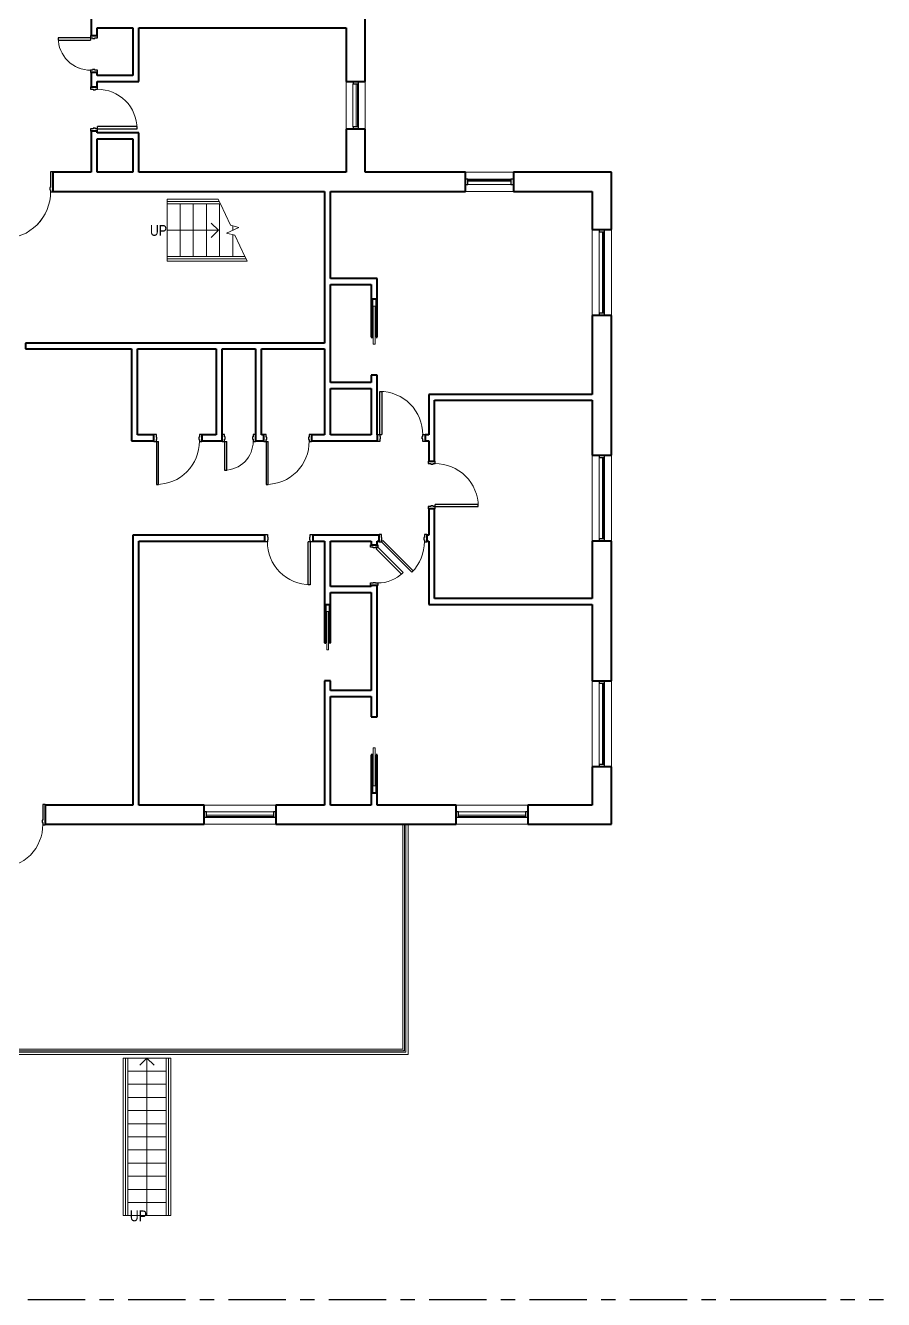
# Model space of a CAD drawing. Header units: inches. Extents: x -1352 to 84, y -1419 to 793.
# Drawn here: x -634 to 84, y -1174 to -107 of the extents above; entities that cross this region are included whole.
import ezdxf

# ---------------------------------------------------------------- set-up
doc = ezdxf.new("R2010")
doc.units = ezdxf.units.IN
doc.header["$MEASUREMENT"] = 0
doc.linetypes.add('Grid Line', pattern=[84, 48, -12, 12, -12])
for name, color, linetype, lineweight in [('A-DOOR', 31, 'Continuous', 15), ('A-DOOR-FRAM', 31, 'Continuous', 25), ('A-FLOR-HRAL', 11, 'Continuous', 9), ('A-GLAZ-CURT', 52, 'Continuous', 9), ('A-GLAZ-CWMG', 51, 'Continuous', 9), ('I-WALL', 2, 'Continuous', 15), ('S-GRID', 1, 'Continuous', 9), ('S-STRS', 31, 'Continuous', 9), ('S-STRS-ANNO', 31, 'Continuous', 9), ('S-STRS-IDEN', 31, 'Continuous', 9), ('S-STRS-MBND', 31, 'Continuous', 9)]:
    doc.layers.add(name, color=color, linetype=linetype, lineweight=lineweight)
doc.styles.add('Arial Narrow', font='ARIALN.TTF', dxfattribs={"height": 9})

# ---------------------------------------------------------------- blocks, each defined once
blk = doc.blocks.new('Railing - Railing-5157099-LEVEL 1 - Map Export')
at = {"layer": 'A-FLOR-HRAL'}
for p, q in [((-516.3, -971.6), (-514.3, -971.6)), ((-516.3, -1103.6), (-516.3, -971.6)), ((-514.3, -1103.6), (-514.3, -971.6)), ((-514.3, -1103.6), (-516.3, -1103.6))]:
    blk.add_line(p, q, dxfattribs=at)
blk = doc.blocks.new('Railing - Railing-5157103-LEVEL 1 - Map Export')
at = {"layer": 'A-FLOR-HRAL'}
for p, q in [((-550.3, -971.6), (-548.3, -971.6)), ((-550.3, -1103.6), (-550.3, -971.6)), ((-548.3, -1103.6), (-548.3, -971.6)), ((-548.3, -1103.6), (-550.3, -1103.6))]:
    blk.add_line(p, q, dxfattribs=at)
blk = doc.blocks.new('Door-Single_CE_ - HM Door-2_ HM Frame-5214897-LEVEL 1 - Map Export')
at = {"layer": 'A-DOOR'}
for p, q in [((-7.5, 28.5), (-8.7, 27.2)), ((-8.7, 27.2), (16.8, 1.8)), ((18, 3), (-7.5, 28.5)), ((16.8, 1.8), (18, 3))]:
    blk.add_line(p, q, dxfattribs=at)
at = {"layer": 'A-DOOR', "lineweight": 25}
for p, q in [((-7.5, 28.5), (-8.7, 27.2)), ((-8.7, 27.2), (16.8, 1.8)), ((18, 3), (-7.5, 28.5)), ((18, 3), (16.8, 1.8))]:
    blk.add_line(p, q, dxfattribs=at)
at = {"layer": 'A-DOOR', "lineweight": 9}
blk.add_arc((18, 3), 36, 135, 180.5, dxfattribs=at)
blk.add_arc((18, 3), 36, 135, 180.5, dxfattribs=at)
blk.add_arc((18, 3), 36, 135, 180.5, dxfattribs=at)
blk.add_arc((18, 3), 36, 135, 180.5, dxfattribs=at)
at = {"layer": 'A-DOOR-FRAM'}
for p, q in [((-18, 3), (-20, 3)), ((-20, 3), (-20, -3)), ((-18, 1.3), (-18, 3)), ((-17.5, 1.3), (-18, 1.3)), ((-17.5, -0.7), (-17.5, 1.3)), ((18, 1.3), (17.5, 1.3)), ((17.5, 1.3), (17.5, -0.7)), ((20, 3), (18, 3)), ((18, 3), (18, 1.3)), ((20, -3), (20, 3)), ((-20, -3), (-18, -3)), ((-18, -3), (-18, -0.7)), ((-18, -0.7), (-17.5, -0.7)), ((17.5, -0.7), (18, -0.7)), ((18, -0.7), (18, -3)), ((18, -3), (20, -3))]:
    blk.add_line(p, q, dxfattribs=at)
blk = doc.blocks.new('Door-Single_CE_ - HM Door-2_ HM Frame-5139876-LEVEL 1 - Map Export')
at = {"layer": 'A-DOOR'}
for p, q in [((18, 39), (16.25, 39)), ((16.25, 39), (16.25, 3)), ((18, 3), (18, 39)), ((16.25, 3), (18, 3))]:
    blk.add_line(p, q, dxfattribs=at)
at = {"layer": 'A-DOOR', "lineweight": 25}
for p, q in [((18, 39), (16.25, 39)), ((16.25, 39), (16.25, 3)), ((18, 3), (18, 39)), ((18, 3), (16.25, 3))]:
    blk.add_line(p, q, dxfattribs=at)
at = {"layer": 'A-DOOR', "lineweight": 9}
blk.add_arc((18, 3), 36, 90, 180.5, dxfattribs=at)
blk.add_arc((18, 3), 36, 90, 180.5, dxfattribs=at)
blk.add_arc((18, 3), 36, 90, 180.5, dxfattribs=at)
blk.add_arc((18, 3), 36, 90, 180.5, dxfattribs=at)
at = {"layer": 'A-DOOR-FRAM'}
for p, q in [((-18, 3), (-20, 3)), ((-20, 3), (-20, -3)), ((-18, 1.25), (-18, 3)), ((-17.5, 1.25), (-18, 1.25)), ((-17.5, -0.75), (-17.5, 1.25)), ((18, 1.25), (17.5, 1.25)), ((17.5, 1.25), (17.5, -0.75)), ((20, 3), (18, 3)), ((18, 3), (18, 1.25)), ((20, -3), (20, 3)), ((-20, -3), (-18, -3)), ((-18, -3), (-18, -0.75)), ((-18, -0.75), (-17.5, -0.75)), ((17.5, -0.75), (18, -0.75)), ((18, -0.75), (18, -3)), ((18, -3), (20, -3))]:
    blk.add_line(p, q, dxfattribs=at)
blk = doc.blocks.new('Door-Single_CE_ - HM Door-2_ HM Frame-5121650-LEVEL 1 - Map Export')
at = {"layer": 'A-DOOR'}
for p, q in [((16.25, -39), (16.25, -3)), ((16.25, -3), (18, -3)), ((18, -3), (18, -39)), ((18, -39), (16.25, -39))]:
    blk.add_line(p, q, dxfattribs=at)
at = {"layer": 'A-DOOR', "lineweight": 25}
for p, q in [((16.25, -39), (16.25, -3)), ((18, -3), (16.25, -3)), ((18, -3), (18, -39)), ((18, -39), (16.25, -39))]:
    blk.add_line(p, q, dxfattribs=at)
at = {"layer": 'A-DOOR', "lineweight": 9}
blk.add_arc((18, -3), 36, 179.5, 270, dxfattribs=at)
blk.add_arc((18, -3), 36, 179.5, 270, dxfattribs=at)
blk.add_arc((18, -3), 36, 179.5, 270, dxfattribs=at)
blk.add_arc((18, -3), 36, 179.5, 270, dxfattribs=at)
at = {"layer": 'A-DOOR-FRAM'}
for p, q in [((-20, 3), (-18, 3)), ((-20, -3), (-20, 3)), ((-18, 3), (-18, 0.75)), ((-18, 0.75), (-17.5, 0.75)), ((-17.5, 0.75), (-17.5, -1.25)), ((17.5, 0.75), (18, 0.75)), ((17.5, -1.25), (17.5, 0.75)), ((18, 3), (20, 3)), ((18, 0.75), (18, 3)), ((20, 3), (20, -3)), ((-18, -3), (-20, -3)), ((-18, -1.25), (-18, -3)), ((-17.5, -1.25), (-18, -1.25)), ((18, -1.25), (17.5, -1.25)), ((18, -3), (18, -1.25)), ((20, -3), (18, -3))]:
    blk.add_line(p, q, dxfattribs=at)
blk = doc.blocks.new('Door-Single_CE_ - HM Door-2_ HM Frame-5142954-LEVEL 1 - Map Export')
at = {"layer": 'A-DOOR'}
for p, q in [((13.5, 30), (11.75, 30)), ((11.75, 30), (11.75, 3)), ((13.5, 3), (13.5, 30)), ((11.75, 3), (13.5, 3))]:
    blk.add_line(p, q, dxfattribs=at)
at = {"layer": 'A-DOOR', "lineweight": 25}
for p, q in [((13.5, 30), (11.75, 30)), ((11.75, 30), (11.75, 3)), ((13.5, 3), (13.5, 30)), ((13.5, 3), (11.75, 3))]:
    blk.add_line(p, q, dxfattribs=at)
at = {"layer": 'A-DOOR', "lineweight": 9}
for end in [180.5, 180.5, 180.57735, 180.57735]:
    blk.add_arc((13.5, 3), 27, 90, end, dxfattribs=at)
at = {"layer": 'A-DOOR-FRAM'}
for p, q in [((-13.5, 3), (-15.5, 3)), ((-15.5, 3), (-15.5, -3)), ((-13.5, 1.25), (-13.5, 3)), ((-13, 1.25), (-13.5, 1.25)), ((-13, -0.75), (-13, 1.25)), ((13.5, 1.25), (13, 1.25)), ((13, 1.25), (13, -0.75)), ((15.5, 3), (13.5, 3)), ((13.5, 3), (13.5, 1.25)), ((15.5, -3), (15.5, 3)), ((-15.5, -3), (-13.5, -3)), ((-13.5, -3), (-13.5, -0.75)), ((-13.5, -0.75), (-13, -0.75)), ((13, -0.75), (13.5, -0.75)), ((13.5, -0.75), (13.5, -3)), ((13.5, -3), (15.5, -3))]:
    blk.add_line(p, q, dxfattribs=at)
blk = doc.blocks.new('Door-Single_CE_ - HM Door-2_ HM Frame-5183316-LEVEL 1 - Map Export')
at = {"layer": 'A-DOOR'}
for p, q in [((16.5, 36), (14.75, 36)), ((14.75, 36), (14.75, 3)), ((16.5, 3), (16.5, 36)), ((14.75, 3), (16.5, 3))]:
    blk.add_line(p, q, dxfattribs=at)
at = {"layer": 'A-DOOR', "lineweight": 25}
for p, q in [((16.5, 36), (14.75, 36)), ((14.75, 36), (14.75, 3)), ((16.5, 3), (16.5, 36)), ((16.5, 3), (14.75, 3))]:
    blk.add_line(p, q, dxfattribs=at)
at = {"layer": 'A-DOOR', "lineweight": 9}
for end in [180.5, 180.5, 180.52223, 180.52223]:
    blk.add_arc((16.5, 3), 33, 90, end, dxfattribs=at)
at = {"layer": 'A-DOOR-FRAM'}
for p, q in [((-16.5, 3), (-18.5, 3)), ((-18.5, 3), (-18.5, -3)), ((-16.5, 1.25), (-16.5, 3)), ((-16, 1.25), (-16.5, 1.25)), ((-16, -0.75), (-16, 1.25)), ((16.5, 1.25), (16, 1.25)), ((16, 1.25), (16, -0.75)), ((18.5, 3), (16.5, 3)), ((16.5, 3), (16.5, 1.25)), ((18.5, -3), (18.5, 3)), ((-18.5, -3), (-16.5, -3)), ((-16.5, -3), (-16.5, -0.75)), ((-16.5, -0.75), (-16, -0.75)), ((16, -0.75), (16.5, -0.75)), ((16.5, -0.75), (16.5, -3)), ((16.5, -3), (18.5, -3))]:
    blk.add_line(p, q, dxfattribs=at)
blk = doc.blocks.new('Door-Single_CE_ - HM Door-2_ HM Frame-5154440-LEVEL 1 - Map Export')
at = {"layer": 'A-DOOR'}
for p, q in [((19.5, 47.5), (17.75, 47.5)), ((17.75, 47.5), (17.75, 8.5)), ((19.5, 8.5), (19.5, 47.5)), ((17.75, 8.5), (19.5, 8.5))]:
    blk.add_line(p, q, dxfattribs=at)
at = {"layer": 'A-DOOR', "lineweight": 25}
for p, q in [((19.5, 47.5), (17.75, 47.5)), ((17.75, 47.5), (17.75, 8.5)), ((19.5, 8.5), (19.5, 47.5)), ((19.5, 8.5), (17.75, 8.5))]:
    blk.add_line(p, q, dxfattribs=at)
at = {"layer": 'A-DOOR', "lineweight": 9}
for end in [180.5, 180.5, 180.48038, 180.48038]:
    blk.add_arc((19.5, 8.5), 39, 90, end, dxfattribs=at)
at = {"layer": 'A-DOOR-FRAM'}
for p, q in [((-19.5, 8.5), (-21.5, 8.5)), ((-21.5, 8.5), (-21.5, -8.5)), ((-19.5, 6.75), (-19.5, 8.5)), ((-19, 6.75), (-19.5, 6.75)), ((-19.5, -8.5), (-19.5, 4.75)), ((-19.5, 4.75), (-19, 4.75)), ((-19, 4.75), (-19, 6.75)), ((19.5, 6.75), (19, 6.75)), ((19, 6.75), (19, 4.75)), ((19, 4.75), (19.5, 4.75)), ((21.5, 8.5), (19.5, 8.5)), ((19.5, 8.5), (19.5, 6.75)), ((19.5, 4.75), (19.5, -8.5)), ((21.5, -8.5), (21.5, 8.5)), ((-21.5, -8.5), (-19.5, -8.5)), ((19.5, -8.5), (21.5, -8.5))]:
    blk.add_line(p, q, dxfattribs=at)
blk = doc.blocks.new('Railing - Railing-5200160-LEVEL 1 - Map Export')
at = {"layer": 'A-FLOR-HRAL'}
for p, q in [((-515.5, -300.2), (-450.3, -300.2)), ((-515.5, -302.2), (-515.5, -300.2)), ((-515.5, -302.2), (-449.3, -302.2)), ((-449.3, -302.2), (-450.3, -300.2))]:
    blk.add_line(p, q, dxfattribs=at)
blk = doc.blocks.new('Railing - Railing-5200164-LEVEL 1 - Map Export')
at = {"layer": 'A-FLOR-HRAL'}
for p, q in [((-515.5, -254.2), (-471.7, -254.2)), ((-515.5, -256.2), (-515.5, -254.2)), ((-470.8, -256.2), (-471.7, -254.2)), ((-515.5, -256.2), (-470.8, -256.2))]:
    blk.add_line(p, q, dxfattribs=at)
blk = doc.blocks.new('Door-Pocket-Single - Single Pocket Door-5172794-LEVEL 1 - Map Export')
at = {"layer": 'A-DOOR'}
for p, q in [((-10, 0.75), (-42, 0.75)), ((-42, 0.75), (-42, -0.75)), ((-10, -0.75), (-10, 0.75)), ((-42, -0.75), (-10, -0.75))]:
    blk.add_line(p, q, dxfattribs=at)
blk = doc.blocks.new('Door-Single_CE_ - HM Door-2_ HM Frame-5214509-LEVEL 1 - Map Export')
at = {"layer": 'A-DOOR'}
for p, q in [((18, 44.5), (16.25, 44.5)), ((16.25, 44.5), (16.25, 8.5)), ((18, 8.5), (18, 44.5)), ((16.25, 8.5), (18, 8.5))]:
    blk.add_line(p, q, dxfattribs=at)
at = {"layer": 'A-DOOR', "lineweight": 25}
for p, q in [((18, 44.5), (16.25, 44.5)), ((16.25, 44.5), (16.25, 8.5)), ((18, 8.5), (18, 44.5)), ((18, 8.5), (16.25, 8.5))]:
    blk.add_line(p, q, dxfattribs=at)
at = {"layer": 'A-DOOR', "lineweight": 9}
blk.add_arc((18, 8.5), 36, 90, 180.5, dxfattribs=at)
blk.add_arc((18, 8.5), 36, 90, 180.5, dxfattribs=at)
blk.add_arc((18, 8.5), 36, 90, 180.5, dxfattribs=at)
blk.add_arc((18, 8.5), 36, 90, 180.5, dxfattribs=at)
at = {"layer": 'A-DOOR-FRAM'}
for p, q in [((-18, 8.5), (-20, 8.5)), ((-20, 8.5), (-20, -8.5)), ((-18, 6.75), (-18, 8.5)), ((-17.5, 6.75), (-18, 6.75)), ((-18, -8.5), (-18, 4.75)), ((-18, 4.75), (-17.5, 4.75)), ((-17.5, 4.75), (-17.5, 6.75)), ((18, 6.75), (17.5, 6.75)), ((17.5, 6.75), (17.5, 4.75)), ((17.5, 4.75), (18, 4.75)), ((20, 8.5), (18, 8.5)), ((18, 8.5), (18, 6.75)), ((18, 4.75), (18, -8.5)), ((20, -8.5), (20, 8.5)), ((-20, -8.5), (-18, -8.5)), ((18, -8.5), (20, -8.5))]:
    blk.add_line(p, q, dxfattribs=at)
blk = doc.blocks.new('Door-Single_CE_ - WD Door-2_ WD Frame-5214871-LEVEL 1 - Map Export')
at = {"layer": 'A-DOOR'}
for p, q in [((-7.6, -22.8), (13.6, -1.6)), ((15, -3), (-6.2, -24.2)), ((13.6, -1.6), (15, -3)), ((-6.2, -24.2), (-7.6, -22.8))]:
    blk.add_line(p, q, dxfattribs=at)
at = {"layer": 'A-DOOR', "lineweight": 25}
for p, q in [((-7.6, -22.8), (13.6, -1.6)), ((15, -3), (-6.2, -24.2)), ((15, -3), (13.6, -1.6)), ((-6.2, -24.2), (-7.6, -22.8))]:
    blk.add_line(p, q, dxfattribs=at)
at = {"layer": 'A-DOOR', "lineweight": 9}
for start in [179.5, 179.5, 179.4523, 179.4523]:
    blk.add_arc((15, -3), 30, start, 225, dxfattribs=at)
at = {"layer": 'A-DOOR-FRAM'}
for p, q in [((-17, 3), (-15, 3)), ((-17, -3), (-17, 3)), ((-15, 3), (-15, 1)), ((-15, 1), (-14.5, 1)), ((-14.5, 1), (-14.5, -1)), ((14.5, 1), (15, 1)), ((14.5, -1), (14.5, 1)), ((15, 3), (17, 3)), ((15, 1), (15, 3)), ((17, 3), (17, -3)), ((-15, -3), (-17, -3)), ((-15, -1), (-15, -3)), ((-14.5, -1), (-15, -1)), ((15, -1), (14.5, -1)), ((15, -3), (15, -1)), ((17, -3), (15, -3))]:
    blk.add_line(p, q, dxfattribs=at)
blk = doc.blocks.new('Door-Single_CE_ - WD Door-2_ WD Frame-5215058-LEVEL 1 - Map Export')
at = {"layer": 'A-DOOR'}
for p, q in [((12, 27), (10, 27)), ((10, 27), (10, 3)), ((12, 3), (12, 27)), ((10, 3), (12, 3))]:
    blk.add_line(p, q, dxfattribs=at)
at = {"layer": 'A-DOOR', "lineweight": 25}
for p, q in [((12, 27), (10, 27)), ((10, 27), (10, 3)), ((12, 3), (12, 27)), ((12, 3), (10, 3))]:
    blk.add_line(p, q, dxfattribs=at)
at = {"layer": 'A-DOOR', "lineweight": 9}
for end in [180.5, 180.5, 180.6124, 180.6124]:
    blk.add_arc((12, 3), 24, 90, end, dxfattribs=at)
at = {"layer": 'A-DOOR-FRAM'}
for p, q in [((-12, 3), (-14, 3)), ((-14, 3), (-14, -3)), ((-12, 1), (-12, 3)), ((-11.5, 1), (-12, 1)), ((-11.5, -1), (-11.5, 1)), ((12, 1), (11.5, 1)), ((11.5, 1), (11.5, -1)), ((14, 3), (12, 3)), ((12, 3), (12, 1)), ((14, -3), (14, 3)), ((-14, -3), (-12, -3)), ((-12, -3), (-12, -1)), ((-12, -1), (-11.5, -1)), ((11.5, -1), (12, -1)), ((12, -1), (12, -3)), ((12, -3), (14, -3))]:
    blk.add_line(p, q, dxfattribs=at)
blk = doc.blocks.new('System Panel - zGlazed-5218104-LEVEL 1 - Map Export')
at = {"layer": 'A-GLAZ-CURT', "lineweight": 15}
for p, q in [((18, -0.5), (-18, -0.5)), ((-18, -0.5), (-18, -1.5)), ((-18, -1.5), (18, -1.5)), ((18, -1.5), (18, -0.5))]:
    blk.add_line(p, q, dxfattribs=at)
blk = doc.blocks.new('Rectangular Mullion - 4 1_2_ x 2_ Rectangular_CE_-5163835-LEVEL 1 - Map Export')
at = {"layer": 'A-GLAZ-CWMG'}
for p, q in [((-359.8, 321.8), (-359.8, 285.8)), ((-355.3, 321.8), (-355.3, 285.8))]:
    blk.add_line(p, q, dxfattribs=at)
blk = doc.blocks.new('Rectangular Mullion - 4 1_2_ x 2_ Rectangular_CE_-5218101-LEVEL 1 - Map Export')
at = {"layer": 'A-GLAZ-CWMG', "lineweight": 25}
for p, q in [((-2, 2.25), (0, 2.25)), ((-2, -2.25), (-2, 2.25)), ((0, 2.25), (0, -2.25)), ((0, -2.25), (-2, -2.25))]:
    blk.add_line(p, q, dxfattribs=at)
blk = doc.blocks.new('Rectangular Mullion - 4 1_2_ x 2_ Rectangular_CE_-5218102-LEVEL 1 - Map Export')
at = {"layer": 'A-GLAZ-CWMG', "lineweight": 25}
for p, q in [((0, 2.25), (-2, 2.25)), ((-2, 2.25), (-2, -2.25)), ((0, -2.25), (0, 2.25)), ((-2, -2.25), (0, -2.25))]:
    blk.add_line(p, q, dxfattribs=at)
blk = doc.blocks.new('System Panel - zGlazed-5229311-LEVEL 1 - Map Export')
at = {"layer": 'A-GLAZ-CURT', "lineweight": 15}
for p, q in [((34, -0.5), (-34, -0.5)), ((-34, -0.5), (-34, -1.5)), ((-34, -1.5), (34, -1.5)), ((34, -1.5), (34, -0.5))]:
    blk.add_line(p, q, dxfattribs=at)
blk = doc.blocks.new('Rectangular Mullion - 4 1_2_ x 2_ Rectangular_CE_-5229025-LEVEL 1 - Map Export')
at = {"layer": 'A-GLAZ-CWMG'}
for p, q in [((-153.6, -657.7), (-153.6, -725.7)), ((-149.1, -657.7), (-149.1, -725.7))]:
    blk.add_line(p, q, dxfattribs=at)
blk = doc.blocks.new('System Panel - zGlazed-5221513-LEVEL 1 - Map Export')
at = {"layer": 'A-GLAZ-CURT', "lineweight": 15}
for p, q in [((18, 1.5), (-18, 1.5)), ((-18, 1.5), (-18, 0.5)), ((-18, 0.5), (18, 0.5)), ((18, 0.5), (18, 1.5))]:
    blk.add_line(p, q, dxfattribs=at)
blk = doc.blocks.new('Rectangular Mullion - 4 1_2_ x 2_ Rectangular_CE_-5221512-LEVEL 1 - Map Export')
at = {"layer": 'A-GLAZ-CWMG'}
for p, q in [((-227.5, -235.5), (-263.5, -235.5)), ((-227.5, -240), (-263.5, -240))]:
    blk.add_line(p, q, dxfattribs=at)
blk = doc.blocks.new('Rectangular Mullion - 4 1_2_ x 2_ Rectangular_CE_-5218122-LEVEL 1 - Map Export')
at = {"layer": 'A-GLAZ-CWMG', "lineweight": 25}
for p, q in [((-2, 2.25), (0, 2.25)), ((-2, -2.25), (-2, 2.25)), ((0, 2.25), (0, -2.25)), ((0, -2.25), (-2, -2.25))]:
    blk.add_line(p, q, dxfattribs=at)
blk = doc.blocks.new('Rectangular Mullion - 4 1_2_ x 2_ Rectangular_CE_-5218123-LEVEL 1 - Map Export')
at = {"layer": 'A-GLAZ-CWMG', "lineweight": 25}
for p, q in [((0, 2.25), (-2, 2.25)), ((-2, 2.25), (-2, -2.25)), ((0, -2.25), (0, 2.25)), ((-2, -2.25), (0, -2.25))]:
    blk.add_line(p, q, dxfattribs=at)
blk = doc.blocks.new('System Panel - zGlazed-5230621-LEVEL 1 - Map Export')
at = {"layer": 'A-GLAZ-CURT', "lineweight": 15}
for p, q in [((28, 1.5), (-28, 1.5)), ((-28, 1.5), (-28, 0.5)), ((-28, 0.5), (28, 0.5)), ((28, 0.5), (28, 1.5))]:
    blk.add_line(p, q, dxfattribs=at)
blk = doc.blocks.new('Rectangular Mullion - 4 1_2_ x 2_ Rectangular_CE_-5230058-LEVEL 1 - Map Export')
at = {"layer": 'A-GLAZ-CWMG'}
for p, q in [((-271.4, -765.5), (-215.4, -765.5)), ((-271.4, -770), (-215.4, -770))]:
    blk.add_line(p, q, dxfattribs=at)
blk = doc.blocks.new('Top Rail Type - Top Rail_Internal_-5231426-LEVEL 1 - Map Export')
at = {"layer": 'A-FLOR-HRAL'}
for p, q in [((-935.5, -968.7), (-935.5, -775.7)), ((-933.5, -966.7), (-933.5, -775.7)), ((-315.6, -775.7), (-315.6, -966.7)), ((-313.6, -775.7), (-313.6, -968.7)), ((-313.6, -968.7), (-935.5, -968.7)), ((-315.6, -966.7), (-933.5, -966.7))]:
    blk.add_line(p, q, dxfattribs=at)
blk = doc.blocks.new('Handrail Type - Handrail_Internal_-5231441-LEVEL 1 - Map Export')
at = {"layer": 'A-FLOR-HRAL'}
for p, q in [((-932.5, -775.7), (-932.5, -965.7)), ((-931, -964.2), (-931, -775.7)), ((-318.1, -775.7), (-318.1, -964.2)), ((-316.6, -965.7), (-316.6, -775.7)), ((-932.5, -965.7), (-316.6, -965.7)), ((-318.1, -964.2), (-931, -964.2))]:
    blk.add_line(p, q, dxfattribs=at)
for points in [[(-931.8, -965.1), (-931.8, -965), (-931.8, -965), (-931.7, -965), (-931.7, -964.9), (-931.6, -964.9), (-931.6, -964.9)], [(-317.2, -965.1), (-317.2, -965), (-317.3, -965), (-317.3, -965), (-317.4, -964.9), (-317.4, -964.9), (-317.4, -964.9)]]:
    blk.add_open_spline(points, degree=3, knots=[0.46086968, 0.46086968, 0.46086968, 0.46086968, 0.47916667, 0.5, 0.52083333, 0.53913032, 0.53913032, 0.53913032, 0.53913032], dxfattribs=at)
blk = doc.blocks.new('Handrail Type - Handrail_Internal_-V1-LEVEL 1 - Map Export')
at = {"layer": 'A-FLOR-HRAL'}
for p, q in [((-932.5, -775.7), (-932.5, -965.7)), ((-931, -775.7), (-931, -964.2)), ((-318.1, -964.2), (-318.1, -775.7)), ((-316.6, -965.7), (-316.6, -775.7)), ((-932.5, -965.7), (-316.6, -965.7)), ((-931, -964.2), (-318.1, -964.2))]:
    blk.add_line(p, q, dxfattribs=at)

msp = doc.modelspace()

# ---------------------------------------------------------------- linework, layer by layer
at = {"layer": 'I-WALL', "lineweight": 40}
for p, q in [((-579.1, -62.7), (-579.1, -115.2)), ((-349.5, -153.7), (-349.5, -71.2)), ((-579.1, -115.2), (-574.1, -115.2)), ((-574.1, -115.2), (-574.1, -108.7)), ((-574.1, -108.7), (-544.1, -108.7)), ((-544.1, -108.7), (-544.1, -148.7)), ((-539.1, -108.7), (-365.5, -108.7)), ((-539.1, -153.7), (-539.1, -108.7)), ((-365.5, -108.7), (-365.5, -153.7)), ((-574.1, -146.2), (-579.1, -146.2)), ((-579.1, -146.2), (-579.1, -158.2)), ((-574.1, -148.7), (-574.1, -146.2)), ((-544.1, -148.7), (-574.1, -148.7)), ((-579.1, -158.2), (-574.1, -158.2)), ((-574.1, -158.2), (-574.1, -153.7)), ((-574.1, -153.7), (-539.1, -153.7)), ((-365.5, -153.7), (-349.5, -153.7)), ((-574.1, -195.2), (-579.1, -195.2)), ((-579.1, -195.2), (-579.1, -229.7)), ((-574.1, -196.7), (-574.1, -195.2)), ((-539.1, -196.7), (-574.1, -196.7)), ((-574.1, -229.7), (-574.1, -201.7)), ((-574.1, -201.7), (-544.1, -201.7)), ((-544.1, -201.7), (-544.1, -229.7)), ((-539.1, -229.7), (-539.1, -196.7)), ((-365.5, -193.7), (-365.5, -229.7)), ((-349.5, -193.7), (-365.5, -193.7)), ((-349.5, -229.7), (-349.5, -193.7)), ((-579.1, -229.7), (-611, -229.7)), ((-611, -229.7), (-611, -245.7)), ((-544.1, -229.7), (-574.1, -229.7)), ((-365.5, -229.7), (-539.1, -229.7)), ((-265.5, -229.7), (-349.5, -229.7)), ((-265.5, -245.7), (-265.5, -229.7)), ((-143.4, -229.7), (-225.5, -229.7)), ((-225.5, -229.7), (-225.5, -245.7)), ((-143.4, -277.7), (-143.4, -229.7)), ((-611, -245.7), (-383.5, -245.7)), ((-383.5, -245.7), (-383.5, -372.7)), ((-378.5, -318.7), (-378.5, -245.7)), ((-378.5, -245.7), (-265.5, -245.7)), ((-225.5, -245.7), (-159.4, -245.7)), ((-159.4, -245.7), (-159.4, -277.7)), ((-159.4, -277.7), (-143.4, -277.7)), ((-339.5, -318.7), (-378.5, -318.7)), ((-339.5, -367.7), (-339.5, -318.7)), ((-378.5, -405.7), (-378.5, -323.7)), ((-378.5, -323.7), (-344.5, -323.7)), ((-344.5, -323.7), (-344.5, -367.7)), ((-343.5, -367.7), (-343.5, -335.7)), ((-343.5, -335.7), (-340.5, -335.7)), ((-340.5, -335.7), (-340.5, -367.7)), ((-159.4, -349.7), (-159.4, -415.7)), ((-143.4, -349.7), (-159.4, -349.7)), ((-143.4, -466.7), (-143.4, -349.7)), ((-383.5, -372.7), (-634, -372.7)), ((-634, -372.7), (-634, -377.7)), ((-344.5, -367.7), (-343.5, -367.7)), ((-340.5, -367.7), (-339.5, -367.7)), ((-634, -377.7), (-545.1, -377.7)), ((-545.1, -377.7), (-545.1, -454.7)), ((-540.1, -449.7), (-540.1, -377.7)), ((-540.1, -377.7), (-474.4, -377.7)), ((-474.4, -377.7), (-474.4, -449.7)), ((-469.4, -377.7), (-441.4, -377.7)), ((-469.4, -454.7), (-469.4, -377.7)), ((-441.4, -377.7), (-441.4, -454.7)), ((-436.4, -377.7), (-383.5, -377.7)), ((-436.4, -449.7), (-436.4, -377.7)), ((-383.5, -377.7), (-383.5, -449.7)), ((-339.5, -399.7), (-344.5, -399.7)), ((-344.5, -399.7), (-344.5, -405.7)), ((-339.5, -449.7), (-339.5, -399.7)), ((-344.5, -405.7), (-378.5, -405.7)), ((-378.5, -449.7), (-378.5, -410.7)), ((-378.5, -410.7), (-344.5, -410.7)), ((-344.5, -410.7), (-344.5, -449.7)), ((-296.4, -415.7), (-296.4, -449.7)), ((-159.4, -415.7), (-296.4, -415.7)), ((-291.4, -471.7), (-291.4, -420.7)), ((-291.4, -420.7), (-159.4, -420.7)), ((-159.4, -420.7), (-159.4, -466.7)), ((-545.1, -454.7), (-526.4, -454.7)), ((-526.4, -449.7), (-540.1, -449.7)), ((-526.4, -454.7), (-526.4, -449.7)), ((-474.4, -449.7), (-486.4, -449.7)), ((-486.4, -449.7), (-486.4, -454.7)), ((-486.4, -454.7), (-469.4, -454.7)), ((-441.4, -454.7), (-434.5, -454.7)), ((-434.5, -449.7), (-436.4, -449.7)), ((-434.5, -454.7), (-434.5, -449.7)), ((-383.5, -449.7), (-394.5, -449.7)), ((-394.5, -449.7), (-394.5, -454.7)), ((-394.5, -454.7), (-339.4, -454.7)), ((-344.5, -449.7), (-378.5, -449.7)), ((-339.4, -449.7), (-339.5, -449.7)), ((-339.4, -454.7), (-339.4, -449.7)), ((-296.4, -449.7), (-299.4, -449.7)), ((-299.4, -449.7), (-299.4, -454.7)), ((-299.4, -454.7), (-296.4, -454.7)), ((-296.4, -454.7), (-296.4, -471.7)), ((-159.4, -466.7), (-143.4, -466.7)), ((-296.4, -471.7), (-291.4, -471.7)), ((-291.4, -511.7), (-296.4, -511.7)), ((-296.4, -511.7), (-296.4, -533.7)), ((-291.4, -586.7), (-291.4, -511.7)), ((-433.5, -533.7), (-544.1, -533.7)), ((-544.1, -533.7), (-544.1, -759.7)), ((-539.1, -538.7), (-433.5, -538.7)), ((-539.1, -759.7), (-539.1, -538.7)), ((-433.5, -538.7), (-433.5, -533.7)), ((-338, -533.7), (-393.5, -533.7)), ((-393.5, -533.7), (-393.5, -538.7)), ((-393.5, -538.7), (-383.5, -538.7)), ((-383.5, -538.7), (-383.5, -623.7)), ((-378.5, -538.7), (-344.5, -538.7)), ((-378.5, -576.7), (-378.5, -538.7)), ((-344.5, -538.7), (-344.5, -541.7)), ((-344.5, -541.7), (-339.5, -541.7)), ((-339.5, -538.7), (-338, -538.7)), ((-339.5, -541.7), (-339.5, -538.7)), ((-338, -538.7), (-338, -533.7)), ((-296.4, -533.7), (-298, -533.7)), ((-298, -533.7), (-298, -538.7)), ((-298, -538.7), (-296.4, -538.7)), ((-296.4, -538.7), (-296.4, -591.7)), ((-159.4, -538.7), (-159.4, -586.7)), ((-143.4, -538.7), (-159.4, -538.7)), ((-143.4, -655.7), (-143.4, -538.7)), ((-339.5, -575.7), (-344.5, -575.7)), ((-344.5, -575.7), (-344.5, -576.7)), ((-339.5, -685.7), (-339.5, -575.7)), ((-344.5, -576.7), (-378.5, -576.7)), ((-378.5, -623.7), (-378.5, -581.7)), ((-378.5, -581.7), (-344.5, -581.7)), ((-344.5, -581.7), (-344.5, -663.7)), ((-159.4, -586.7), (-291.4, -586.7)), ((-382.5, -623.7), (-382.5, -591.7)), ((-382.5, -591.7), (-379.5, -591.7)), ((-379.5, -591.7), (-379.5, -623.7)), ((-296.4, -591.7), (-159.4, -591.7)), ((-159.4, -591.7), (-159.4, -655.7)), ((-383.5, -623.7), (-382.5, -623.7)), ((-379.5, -623.7), (-378.5, -623.7)), ((-378.5, -655.7), (-383.5, -655.7)), ((-383.5, -655.7), (-383.5, -759.7)), ((-378.5, -663.7), (-378.5, -655.7)), ((-159.4, -655.7), (-143.4, -655.7)), ((-344.5, -663.7), (-378.5, -663.7)), ((-378.5, -759.7), (-378.5, -668.7)), ((-378.5, -668.7), (-344.5, -668.7)), ((-344.5, -668.7), (-344.5, -685.7)), ((-344.5, -685.7), (-339.5, -685.7)), ((-343.5, -717.7), (-344.5, -717.7)), ((-344.5, -717.7), (-344.5, -759.7)), ((-343.5, -749.7), (-343.5, -717.7)), ((-339.5, -717.7), (-340.5, -717.7)), ((-340.5, -717.7), (-340.5, -749.7)), ((-339.5, -759.7), (-339.5, -717.7)), ((-159.4, -727.7), (-159.4, -759.7)), ((-143.4, -727.7), (-159.4, -727.7)), ((-143.4, -775.7), (-143.4, -727.7)), ((-340.5, -749.7), (-343.5, -749.7)), ((-544.1, -759.7), (-617.5, -759.7)), ((-617.5, -759.7), (-617.5, -775.7)), ((-484.4, -759.7), (-539.1, -759.7)), ((-484.4, -775.7), (-484.4, -759.7)), ((-383.5, -759.7), (-424.4, -759.7)), ((-424.4, -759.7), (-424.4, -775.7)), ((-344.5, -759.7), (-378.5, -759.7)), ((-273.4, -759.7), (-339.5, -759.7)), ((-273.4, -775.7), (-273.4, -759.7)), ((-159.4, -759.7), (-213.4, -759.7)), ((-213.4, -759.7), (-213.4, -775.7)), ((-617.5, -775.7), (-484.4, -775.7)), ((-424.4, -775.7), (-273.4, -775.7)), ((-213.4, -775.7), (-143.4, -775.7))]:
    msp.add_line(p, q, dxfattribs=at)
at = {"layer": 'I-WALL'}
for p, q in [((-365.5, -193.7), (-365.5, -153.7)), ((-349.5, -153.7), (-349.5, -193.7)), ((-265.5, -229.7), (-225.5, -229.7)), ((-225.5, -245.7), (-265.5, -245.7)), ((-159.4, -349.7), (-159.4, -277.7)), ((-143.4, -277.7), (-143.4, -349.7)), ((-159.4, -538.7), (-159.4, -466.7)), ((-143.4, -466.7), (-143.4, -538.7)), ((-159.4, -727.7), (-159.4, -655.7)), ((-143.4, -655.7), (-143.4, -727.7)), ((-484.4, -759.7), (-424.4, -759.7)), ((-273.4, -759.7), (-213.4, -759.7)), ((-424.4, -775.7), (-484.4, -775.7)), ((-213.4, -775.7), (-273.4, -775.7))]:
    msp.add_line(p, q, dxfattribs=at)
at = {"layer": 'S-GRID', "linetype": 'Grid Line', "lineweight": 25}
for p, q in [((-1220, -1173.9), (-11.6, -1173.9)), ((-11.6, -1173.9), (84.4, -1173.9))]:
    msp.add_line(p, q, dxfattribs=at)
at = {"layer": 'S-STRS'}
for p, q in [((-515.5, -252.2), (-515.5, -254.2)), ((-515.5, -252.2), (-472.6, -252.2)), ((-515.5, -256.2), (-515.5, -300.2)), ((-504.5, -256.2), (-504.5, -300.2)), ((-493.5, -256.2), (-493.5, -300.2)), ((-482.5, -256.2), (-482.5, -300.2)), ((-471.5, -256.2), (-471.5, -300.2)), ((-460.5, -274.6), (-460.5, -278.2)), ((-460.5, -281.8), (-460.5, -300.2)), ((-515.5, -302.2), (-515.5, -304.2)), ((-515.5, -304.2), (-448.4, -304.2)), ((-550.3, -971.6), (-552.3, -971.6)), ((-552.3, -1103.6), (-552.3, -971.6)), ((-548.3, -971.6), (-516.3, -971.6)), ((-512.3, -971.6), (-514.3, -971.6)), ((-512.3, -1103.6), (-512.3, -971.6)), ((-548.3, -982.6), (-516.3, -982.6)), ((-548.3, -993.6), (-516.3, -993.6)), ((-548.3, -1004.6), (-516.3, -1004.6)), ((-548.3, -1015.6), (-516.3, -1015.6)), ((-548.3, -1026.6), (-516.3, -1026.6)), ((-548.3, -1037.6), (-516.3, -1037.6)), ((-548.3, -1048.6), (-516.3, -1048.6)), ((-548.3, -1059.6), (-516.3, -1059.6)), ((-548.3, -1070.6), (-516.3, -1070.6)), ((-548.3, -1081.6), (-516.3, -1081.6)), ((-548.3, -1092.6), (-516.3, -1092.6)), ((-552.3, -1103.6), (-550.3, -1103.6)), ((-548.3, -1103.6), (-516.3, -1103.6)), ((-514.3, -1103.6), (-512.3, -1103.6))]:
    msp.add_line(p, q, dxfattribs=at)
at = {"layer": 'S-STRS-ANNO'}
for p, q in [((-472.5, -278.2), (-478.5, -272.2)), ((-515.5, -278.2), (-504.5, -278.2)), ((-504.5, -278.2), (-493.5, -278.2)), ((-493.5, -278.2), (-482.5, -278.2)), ((-482.5, -278.2), (-472.5, -278.2)), ((-472.5, -278.2), (-478.5, -284.2)), ((-532.3, -971.6), (-538.3, -977.6)), ((-532.3, -982.6), (-532.3, -971.6)), ((-532.3, -971.6), (-526.3, -977.6)), ((-532.3, -993.6), (-532.3, -982.6)), ((-532.3, -1004.6), (-532.3, -993.6)), ((-532.3, -1015.6), (-532.3, -1004.6)), ((-532.3, -1026.6), (-532.3, -1015.6)), ((-532.3, -1037.6), (-532.3, -1026.6)), ((-532.3, -1048.6), (-532.3, -1037.6)), ((-532.3, -1059.6), (-532.3, -1048.6)), ((-532.3, -1070.6), (-532.3, -1059.6)), ((-532.3, -1081.6), (-532.3, -1070.6)), ((-532.3, -1092.6), (-532.3, -1081.6)), ((-532.3, -1103.6), (-532.3, -1092.6))]:
    msp.add_line(p, q, dxfattribs=at)
at = {"layer": 'S-STRS-MBND'}
for p, q in [((-471.7, -254.2), (-472.6, -252.2)), ((-462.4, -274.1), (-470.8, -256.2)), ((-465.6, -280.6), (-455.4, -275.8)), ((-455.4, -275.8), (-462.4, -274.1)), ((-458.6, -282.3), (-465.6, -280.6)), ((-450.3, -300.2), (-458.6, -282.3)), ((-448.4, -304.2), (-449.3, -302.2))]:
    msp.add_line(p, q, dxfattribs=at)

# ---------------------------------------------------------------- block references
at = {"layer": 'A-DOOR', "lineweight": 9}
for name, p, rotation in [('Door-Single_CE_ - HM Door-2_ HM Frame-5142954-LEVEL 1 - Map Export', (-576.6, -130.7), 89.99999999999972), ('Door-Single_CE_ - HM Door-2_ HM Frame-5183316-LEVEL 1 - Map Export', (-576.6, -176.7), 269.9999999999997), ('Door-Single_CE_ - HM Door-2_ HM Frame-5154440-LEVEL 1 - Map Export', (-632.5, -237.7), 180), ('Door-Single_CE_ - HM Door-2_ HM Frame-5121650-LEVEL 1 - Map Export', (-319.4, -452.2), 180), ('Door-Single_CE_ - HM Door-2_ HM Frame-5139876-LEVEL 1 - Map Export', (-506.4, -452.2), 180), ('Door-Single_CE_ - WD Door-2_ WD Frame-5215058-LEVEL 1 - Map Export', (-455.4, -452.2), 180), ('Door-Single_CE_ - HM Door-2_ HM Frame-5139876-LEVEL 1 - Map Export', (-414.5, -452.2), 180), ('Door-Single_CE_ - HM Door-2_ HM Frame-5139876-LEVEL 1 - Map Export', (-293.9, -491.7), 269.9999999999999), ('Door-Single_CE_ - HM Door-2_ HM Frame-5214897-LEVEL 1 - Map Export', (-318, -536.2), 180), ('Door-Single_CE_ - WD Door-2_ WD Frame-5214871-LEVEL 1 - Map Export', (-342, -558.7), 89.99999999999972), ('Door-Single_CE_ - HM Door-2_ HM Frame-5214509-LEVEL 1 - Map Export', (-637.5, -767.7), 180)]:
    msp.add_blockref(name, p, dxfattribs=dict(at, rotation=rotation))
at = {"layer": 'A-DOOR'}
for p, rotation in [((-342, -383.7), 269.9999999999997), ((-381, -639.7), 269.9999999999997), ((-342, -701.7), 89.99999999999972)]:
    msp.add_blockref('Door-Pocket-Single - Single Pocket Door-5172794-LEVEL 1 - Map Export', p, dxfattribs=dict(at, rotation=rotation))
at = {"layer": 'A-DOOR', "lineweight": 9}
msp.add_blockref('Door-Single_CE_ - HM Door-2_ HM Frame-5121650-LEVEL 1 - Map Export', (-413.5, -536.2), dxfattribs=at)
at = {"layer": 'A-FLOR-HRAL'}
for name in ['Railing - Railing-5200164-LEVEL 1 - Map Export', 'Railing - Railing-5200160-LEVEL 1 - Map Export', 'Top Rail Type - Top Rail_Internal_-5231426-LEVEL 1 - Map Export', 'Handrail Type - Handrail_Internal_-5231441-LEVEL 1 - Map Export', 'Handrail Type - Handrail_Internal_-V1-LEVEL 1 - Map Export', 'Railing - Railing-5157103-LEVEL 1 - Map Export', 'Railing - Railing-5157099-LEVEL 1 - Map Export']:
    msp.add_blockref(name, (0, 0), dxfattribs=at)
at = {"layer": 'A-GLAZ-CURT'}
for name, p, rotation in [('System Panel - zGlazed-5218104-LEVEL 1 - Map Export', (-357.5, -173.7), 89.99999999999969), ('System Panel - zGlazed-5229311-LEVEL 1 - Map Export', (-151.4, -313.7), 89.99999999999972), ('System Panel - zGlazed-5229311-LEVEL 1 - Map Export', (-151.4, -502.7), 89.99999999999972), ('System Panel - zGlazed-5229311-LEVEL 1 - Map Export', (-151.4, -691.7), 89.99999999999972), ('System Panel - zGlazed-5230621-LEVEL 1 - Map Export', (-454.4, -767.7), 180), ('System Panel - zGlazed-5230621-LEVEL 1 - Map Export', (-243.4, -767.7), 180)]:
    msp.add_blockref(name, p, dxfattribs=dict(at, rotation=rotation))
msp.add_blockref('System Panel - zGlazed-5221513-LEVEL 1 - Map Export', (-245.5, -237.7), dxfattribs=at)
at = {"layer": 'A-GLAZ-CWMG', "extrusion": (0, 0, -1)}
for name, p, rotation in [('Rectangular Mullion - 4 1_2_ x 2_ Rectangular_CE_-5218101-LEVEL 1 - Map Export', (357.5, -153.7), 90.00000000000031), ('Rectangular Mullion - 4 1_2_ x 2_ Rectangular_CE_-5218122-LEVEL 1 - Map Export', (225.5, -237.7), 180), ('Rectangular Mullion - 4 1_2_ x 2_ Rectangular_CE_-5218101-LEVEL 1 - Map Export', (151.4, -277.7), 90.0000000000003), ('Rectangular Mullion - 4 1_2_ x 2_ Rectangular_CE_-5218101-LEVEL 1 - Map Export', (151.4, -466.7), 90.0000000000003), ('Rectangular Mullion - 4 1_2_ x 2_ Rectangular_CE_-5218101-LEVEL 1 - Map Export', (151.4, -655.7), 90.0000000000003)]:
    msp.add_blockref(name, p, dxfattribs=dict(at, rotation=rotation))
at = {"layer": 'A-GLAZ-CWMG'}
for name, p in [('Rectangular Mullion - 4 1_2_ x 2_ Rectangular_CE_-5163835-LEVEL 1 - Map Export', (0, -477.5)), ('Rectangular Mullion - 4 1_2_ x 2_ Rectangular_CE_-5221512-LEVEL 1 - Map Export', (0, 0)), ('Rectangular Mullion - 4 1_2_ x 2_ Rectangular_CE_-5229025-LEVEL 1 - Map Export', (0, 378)), ('Rectangular Mullion - 4 1_2_ x 2_ Rectangular_CE_-5229025-LEVEL 1 - Map Export', (0, 189)), ('Rectangular Mullion - 4 1_2_ x 2_ Rectangular_CE_-5229025-LEVEL 1 - Map Export', (0, 0)), ('Rectangular Mullion - 4 1_2_ x 2_ Rectangular_CE_-5230058-LEVEL 1 - Map Export', (-211, 0)), ('Rectangular Mullion - 4 1_2_ x 2_ Rectangular_CE_-5218123-LEVEL 1 - Map Export', (-424.4, -767.7)), ('Rectangular Mullion - 4 1_2_ x 2_ Rectangular_CE_-5230058-LEVEL 1 - Map Export', (0, 0)), ('Rectangular Mullion - 4 1_2_ x 2_ Rectangular_CE_-5218123-LEVEL 1 - Map Export', (-213.4, -767.7))]:
    msp.add_blockref(name, p, dxfattribs=at)
for name, p, rotation in [('Rectangular Mullion - 4 1_2_ x 2_ Rectangular_CE_-5218102-LEVEL 1 - Map Export', (-357.5, -193.7), 269.9999999999997), ('Rectangular Mullion - 4 1_2_ x 2_ Rectangular_CE_-5218123-LEVEL 1 - Map Export', (-265.5, -237.7), 180), ('Rectangular Mullion - 4 1_2_ x 2_ Rectangular_CE_-5218102-LEVEL 1 - Map Export', (-151.4, -349.7), 269.9999999999997), ('Rectangular Mullion - 4 1_2_ x 2_ Rectangular_CE_-5218102-LEVEL 1 - Map Export', (-151.4, -538.7), 269.9999999999997), ('Rectangular Mullion - 4 1_2_ x 2_ Rectangular_CE_-5218102-LEVEL 1 - Map Export', (-151.4, -727.7), 269.9999999999997)]:
    msp.add_blockref(name, p, dxfattribs=dict(at, rotation=rotation))
at = {"layer": 'A-GLAZ-CWMG', "extrusion": (0, 0, -1)}
for p in [(484.4, -767.7), (273.4, -767.7)]:
    msp.add_blockref('Rectangular Mullion - 4 1_2_ x 2_ Rectangular_CE_-5218122-LEVEL 1 - Map Export', p, dxfattribs=at)

# ---------------------------------------------------------------- texts
at = {"layer": 'S-STRS-IDEN', "char_height": 9, "width": 17.194, "attachment_point": 1, "line_spacing_factor": 0.974696, "style": 'Arial Narrow'}
for insert in [(-529.8, -273.9), (-546.6, -1099.3)]:
    msp.add_mtext('UP', dxfattribs=dict(at, insert=insert))

doc.saveas('drawing.dxf')
